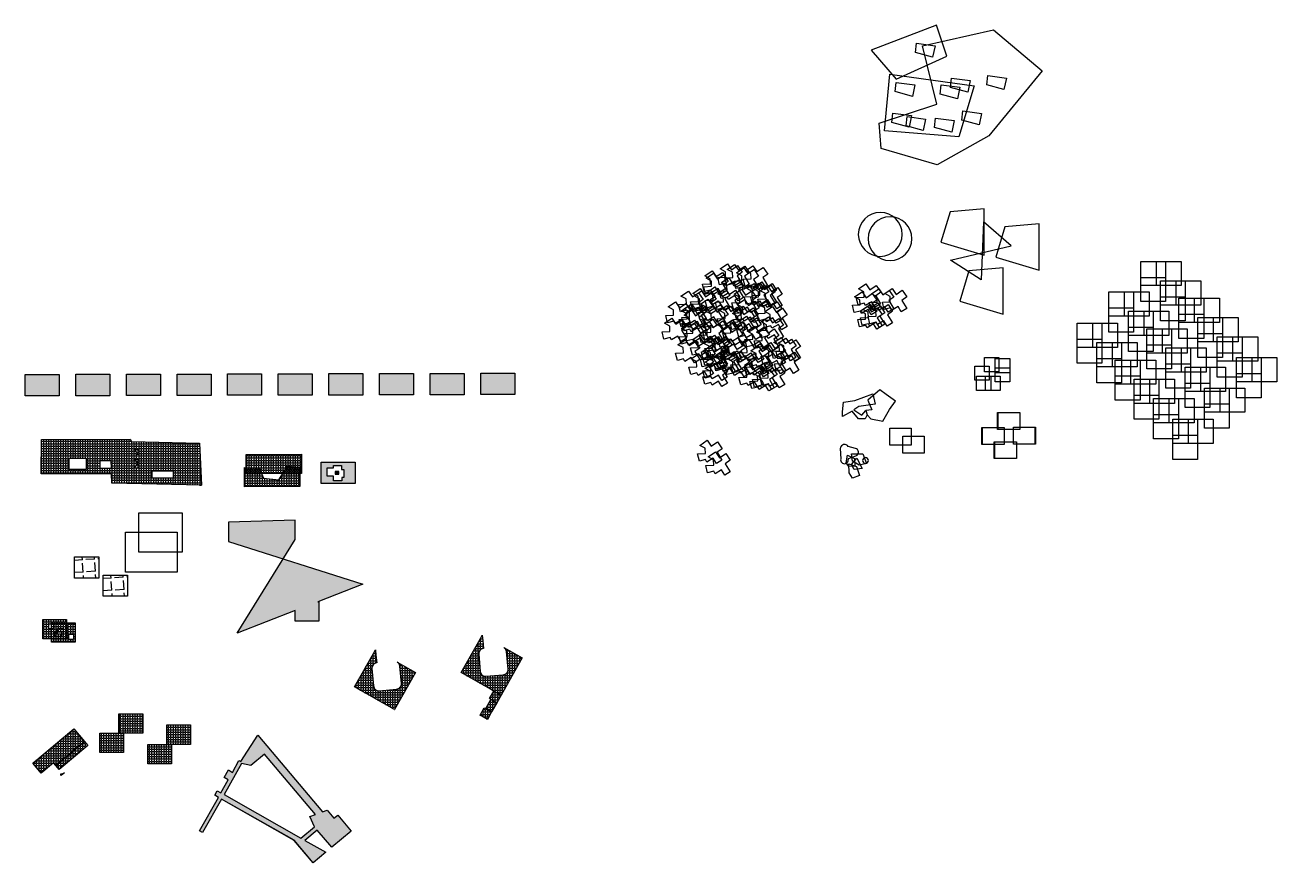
# Model space of a CAD drawing. Header units: millimetres. Extents: x -355 to 1127, y -279 to 387.
# Drawn here: x 410 to 1127, y -94 to 387 of the extents above; entities that cross this region are included whole.
import ezdxf

# ---------------------------------------------------------------- set-up
doc = ezdxf.new("R2010")
doc.units = ezdxf.units.MM
doc.layers.add('_APUd_BROUILLON', color=1, linetype='Continuous', plot=False)
doc.layers.add('_APUd_PRO_SOLS_Béton', color=7, linetype='Continuous', true_color=0xf7e9b0)
pattern_1 = [(0, (0, 0), (0, 1.397), [1.016, -0.381]), (90, (0, 0), (-1.397, 9e-17), [1.016, -0.381])]

msp = doc.modelspace()

# ---------------------------------------------------------------- hatches: boundary and pattern name
for points in [[(409.69, 186.4), (429.15, 186.4), (429.15, 174.15), (409.69, 174.15)], [(438.7, 186.48), (458.15, 186.48), (458.15, 174.22), (438.7, 174.22)], [(467.7, 186.55), (487.16, 186.55), (487.16, 174.29), (467.7, 174.29)], [(496.71, 186.62), (516.17, 186.62), (516.17, 174.37), (496.71, 174.37)], [(525.71, 186.7), (545.17, 186.7), (545.17, 174.44), (525.71, 174.44)], [(554.72, 186.77), (574.18, 186.77), (574.18, 174.52), (554.72, 174.52)], [(583.72, 186.84), (603.18, 186.84), (603.18, 174.59), (583.72, 174.59)], [(612.73, 186.92), (632.19, 186.92), (632.19, 174.66), (612.73, 174.66)], [(641.73, 186.99), (661.19, 186.99), (661.19, 174.74), (641.73, 174.74)], [(670.74, 187.06), (690.2, 187.06), (690.2, 174.81), (670.74, 174.81)], [(587.29, 130.73), (587.29, 129.26), (589.36, 129.26), (589.36, 130.73)]]:
    msp.add_hatch(color=215).paths.add_polyline_path(points)
at = {"true_color": 0x2776bb}
h = msp.add_hatch(dxfattribs=at)
h.set_pattern_fill('ANGLE', color=152, scale=0.2, style=0)
h.set_pattern_definition(pattern_1)
h.paths.add_polyline_path([(470.59, 147.92), (509.52, 147.06), (510.67, 122.91), (459.4, 124.04), (459.14, 129.46), (418.85, 129.36), (419.05, 149.15), (469.94, 149.28)])
h.paths.add_polyline_path([(494.56, 126.9), (482.57, 126.9), (482.57, 131.15), (494.56, 131.15)], flags=16)
h.paths.add_polyline_path([(434.9, 131.87), (434.9, 138.49), (444.66, 138.49), (444.66, 131.87)], flags=16)
h.paths.add_polyline_path([(474.21, 140.36), (472.8, 143.29), (474.21, 143.29)], flags=16)
h.paths.add_polyline_path([(474.21, 135.91), (472.23, 137.59), (474.21, 137.9)], flags=16)
h.paths.add_polyline_path([(472.19, 132.62), (474.21, 135.19), (474.21, 132.62)], flags=16)
h.paths.add_polyline_path([(458.78, 137.01), (458.99, 132.49), (452.76, 132.49), (452.76, 137.01)], flags=16)
h = msp.add_hatch()
h.set_pattern_fill('ANGLE', color=215, scale=0.2)
h.set_pattern_definition([(0, (328.4723, 127.3663), (0, 1.397), [1.016, -0.381]), (90, (328.4723, 127.3663), (-1.397, 9e-17), [1.016, -0.381])])
h.paths.add_polyline_path([(536.23, 140.5), (567.95, 140.7), (567.95, 129.59), (536.23, 129.39)])
h = msp.add_hatch()
h.set_pattern_fill('ANGLE', color=215, scale=0.2)
h.set_pattern_definition([(0, (327.6498, 119.8812), (0, 1.397), [1.016, -0.381]), (90, (327.6498, 119.8812), (-1.397, 9e-17), [1.016, -0.381])])
h.paths.add_polyline_path([(535.41, 133.02), (543.79, 132.82), (546.18, 126.9), (555.1, 126.06), (560.02, 133.9), (567.12, 133.21), (567.12, 122.1), (535.41, 121.91)])
h = msp.add_hatch(color=215)
h.paths.add_polyline_path([(579.3, 136.07), (598.76, 136.07), (598.76, 123.81), (579.3, 123.81)])
h.paths.add_polyline_path([(590.93, 131.97), (592.22, 131.97), (592.22, 127.37), (591.16, 127.37), (591.16, 125.49), (586.37, 125.49), (586.37, 128.15), (582.67, 128.15), (582.67, 132.92), (586.33, 132.92), (586.33, 134.23), (590.93, 134.23)], flags=16)
h = msp.add_hatch()
h.set_pattern_fill('ANGLE', color=215, scale=0.2, style=0)
h.set_pattern_definition(pattern_1)
h.paths.add_polyline_path([(564.44, 51.16), (531.15, 38.15), (564.33, 91.88), (564.33, 102.99), (526.12, 101.71), (526.12, 90.6), (603.14, 66.29), (577.3, 56.19), (577.98, 56.19), (577.98, 45.08), (564.44, 45.08)])
h = msp.add_hatch()
h.set_pattern_fill('ANGLE', color=215, angle=94)
h.set_pattern_definition([(94, (81.151, 40.872), (-6.96798, -0.48725), [5.08, -1.905]), (184, (81.151, 40.872), (0.48725, -6.96798), [5.08, -1.905])])
h.paths.add_polyline_path([(438, 81.87), (451.89, 81.87), (451.89, 69.75), (438, 69.75)])
h = msp.add_hatch()
h.set_pattern_fill('ANGLE', color=215, angle=94)
h.set_pattern_definition([(94, (97.5545, 30.425), (-6.96798, -0.48725), [5.08, -1.905]), (184, (97.5545, 30.425), (0.48725, -6.96798), [5.08, -1.905])])
h.paths.add_polyline_path([(454.41, 71.42), (468.29, 71.42), (468.29, 59.3), (454.41, 59.3)])
h = msp.add_hatch()
h.set_pattern_fill('ANGLE', color=215, scale=0.2, style=0)
h.set_pattern_definition(pattern_1)
h.paths.add_polyline_path([(433.5, 34.94), (419.96, 34.94), (419.96, 46.05), (433.5, 46.05)])
h.paths.add_polyline_path([(426.85, 38.86), (430.48, 38.86), (430.48, 36.23), (426.85, 36.23)], flags=16)
h.paths.add_polyline_path([(426.26, 43.57), (426.26, 40.72), (423.33, 40.72), (423.33, 43.57)], flags=16)
h = msp.add_hatch()
h.set_pattern_fill('ANGLE', color=215, scale=0.2, style=0)
h.set_pattern_definition(pattern_1)
h.paths.add_polyline_path([(438.35, 32.95), (424.81, 32.95), (424.81, 44.06), (438.35, 44.06)])
h.paths.add_polyline_path([(428.22, 40.84), (431.57, 40.84), (431.57, 37.67), (428.22, 37.67)], flags=16)
h.paths.add_polyline_path([(437.52, 37.62), (437.52, 34.52), (434.75, 34.52), (434.75, 37.62)], flags=16)
h = msp.add_hatch()
h.set_pattern_fill('ANGLE', color=215, scale=0.2, style=0)
h.set_pattern_definition(pattern_1)
edge = h.paths.add_edge_path()
edge.add_line((683.92, 29.87), (694.36, 23.95))
edge.add_line((694.36, 23.95), (682.28, 2.63))
edge.add_line((682.28, 2.63), (659.38, 15.61))
edge.add_line((659.38, 15.61), (670.23, 34.75))
edge.add_line((670.23, 34.75), (671.46, 36.93))
edge.add_line((671.46, 36.93), (671.74, 33.9))
edge.add_line((671.74, 33.9), (672.16, 29.39))
edge.add_line((672.16, 29.39), (672.05, 29.38))
edge.add_arc((672.42, 26.4), 3, 97.118, 185.09307)
edge.add_line((669.44, 26.14), (670.32, 16.18))
edge.add_arc((673.31, 16.44), 3, 185.09307, 275.09307)
edge.add_line((673.58, 13.45), (683.54, 14.34))
edge.add_arc((683.27, 17.33), 3, 275.09307, 365.09307)
edge.add_line((686.26, 17.6), (685.37, 27.56))
edge.add_arc((682.39, 27.29), 3, 5.09307, 59.32106)
h = msp.add_hatch()
h.set_pattern_fill('ANGLE', color=215, scale=0.2, style=0)
h.set_pattern_definition(pattern_1)
edge = h.paths.add_edge_path()
edge.add_line((622.82, 21.61), (633.26, 15.68))
edge.add_line((633.26, 15.68), (621.18, -5.63))
edge.add_line((621.18, -5.63), (598.28, 7.35))
edge.add_line((598.28, 7.35), (609.13, 26.49))
edge.add_line((609.13, 26.49), (610.36, 28.66))
edge.add_line((610.36, 28.66), (610.64, 25.63))
edge.add_line((610.64, 25.63), (611.06, 21.13))
edge.add_line((611.06, 21.13), (610.95, 21.11))
edge.add_arc((611.32, 18.14), 3, 97.118, 185.09307)
edge.add_line((608.34, 17.87), (609.22, 7.91))
edge.add_arc((612.21, 8.18), 3, 185.09307, 275.09307)
edge.add_line((612.48, 5.19), (622.44, 6.08))
edge.add_arc((622.17, 9.06), 3, 275.09307, 365.09307)
edge.add_line((625.16, 9.33), (624.27, 19.29))
edge.add_arc((621.28, 19.03), 3, 5.09307, 59.32106)
h = msp.add_hatch()
h.set_pattern_fill('ANGLE', color=215, scale=0.2, style=0)
h.set_pattern_definition(pattern_1)
h.paths.add_polyline_path([(676.49, 0.17), (679.82, -1.72), (676.86, -6.94), (673.53, -5.05)])
h = msp.add_hatch()
h.set_pattern_fill('ANGLE', color=215, scale=0.2, style=0)
h.set_pattern_definition(pattern_1)
h.paths.add_polyline_path([(678.09, 5.01), (682.28, 2.63), (679.82, -1.72), (675.62, 0.66)])
h = msp.add_hatch()
h.set_pattern_fill('ANGLE', color=215, scale=0.2, style=0)
h.set_pattern_definition(pattern_1)
h.paths.add_polyline_path([(672.66, -4.56), (676.86, -6.94), (674.4, -11.29), (670.2, -8.91)])
h = msp.add_hatch()
h.set_pattern_fill('ANGLE', color=215, scale=0.2)
h.set_pattern_definition([(0, (284.1701, -2.4525), (0, 1.397), [1.016, -0.381]), (90, (284.1701, -2.4525), (-1.397, 9e-17), [1.016, -0.381])])
h.paths.add_polyline_path([(463.5, -8.09), (477.04, -8.09), (477.04, -19.2), (463.5, -19.2)])
h = msp.add_hatch(dxfattribs=at)
h.set_pattern_fill('ANGLE', color=152, scale=0.2, style=0)
h.set_pattern_definition(pattern_1)
h.paths.add_polyline_path([(443.66, -23.88), (427.32, -37.63), (426.03, -36.09), (418.98, -42.03), (414.14, -36.28), (437.54, -16.59)])
h = msp.add_hatch()
h.set_pattern_fill('ANGLE', color=215, scale=0.2)
h.set_pattern_definition([(0, (273.2676, -13.5703), (0, 1.397), [1.016, -0.381]), (90, (273.2676, -13.5703), (-1.397, 9e-17), [1.016, -0.381])])
h.paths.add_polyline_path([(452.6, -19.2), (466.14, -19.2), (466.14, -30.31), (452.6, -30.31)])
h = msp.add_hatch()
h.set_pattern_fill('ANGLE', color=215, scale=0.2)
h.set_pattern_definition([(0, (311.6212, -8.8118), (0, 1.397), [1.016, -0.381]), (90, (311.6212, -8.8118), (-1.397, 9e-17), [1.016, -0.381])])
h.paths.add_polyline_path([(490.95, -14.45), (504.49, -14.45), (504.49, -25.55), (490.95, -25.55)])
h = msp.add_hatch()
h.set_pattern_fill('ANGLE', color=215, scale=0.2, style=0)
h.set_pattern_definition(pattern_1)
h.paths.add_polyline_path([(579.96, -64.26), (582.72, -63.27), (586.59, -67.87), (588.7, -66.1), (596.38, -75.24), (585.35, -84.53), (577.02, -74.62), (569.94, -80.57), (581.96, -87.38), (574.69, -93.5), (563.78, -80.53), (522.15, -56.94), (511.3, -76.08), (509.56, -75.1), (520.42, -55.93), (518.29, -54.73), (519.7, -52.12), (521.89, -53.34), (526.08, -45.94), (523.75, -44.62), (526.13, -40.22), (528.55, -41.59), (532.2, -34.85), (533.19, -35.41), (542.94, -20.25)])
h.paths.add_polyline_path([(533.56, -36.53), (523.63, -54.33), (542.76, -65.17), (567.62, -79.26), (575.41, -72.71), (572.67, -66.88), (575.95, -65.7), (546.83, -31.08), (538.94, -37.72)], flags=16)
h = msp.add_hatch(dxfattribs=at)
h.set_pattern_fill('ANGLE', color=152, scale=0.2, style=0)
h.set_pattern_definition(pattern_1)
h.paths.add_polyline_path([(443.66, -23.88), (445.59, -26.17), (429.25, -39.92), (427.32, -37.63)])
h = msp.add_hatch()
h.set_pattern_fill('ANGLE', color=215, scale=0.2)
h.set_pattern_definition([(0, (300.7187, -19.9296), (0, 1.397), [1.016, -0.381]), (90, (300.7187, -19.9296), (-1.397, 9e-17), [1.016, -0.381])])
h.paths.add_polyline_path([(480.05, -25.57), (493.59, -25.57), (493.59, -36.68), (480.05, -36.68)])
at = {"layer": '_APUd_PRO_SOLS_Béton'}
msp.add_hatch(color=256, dxfattribs=at).paths.add_polyline_path([(430.23, -43.44), (430.26, -42.49), (430.62, -43.11)])
h = msp.add_hatch(color=256, dxfattribs=at)
edge = h.paths.add_edge_path()
edge.add_line((430.62, -43.11), (430.26, -42.49))
edge.add_arc((430.28, -39.5), 2.99, 269.689, 309.79384)
edge.add_line((432.19, -41.79), (430.62, -43.11))

# ---------------------------------------------------------------- linework, layer by layer
at = {"color": 191}
for points in [[(908.4, 355.64), (937.56, 368.7), (931.66, 386.58), (894.21, 372.21)], [(919.5, 370.85), (920.08, 376.17), (930.73, 374.74), (929.37, 368.12)]]:
    msp.add_lwpolyline(points, close=True, dxfattribs=at)
at = {"color": 5}
for points in [[(931.81, 341.23), (923.48, 374.64), (964.19, 383.91), (992, 360.28), (961.49, 323.11), (931.92, 306.56), (899.83, 315.82), (898.79, 330.28)], [(939.6, 350.87), (940.18, 356.19), (950.82, 354.76), (949.46, 348.15)], [(960.34, 352.32), (960.92, 357.64), (971.57, 356.21), (970.21, 349.59)], [(946.16, 332.05), (946.74, 337.37), (957.39, 335.94), (956.02, 329.33)], [(914.13, 328.84), (914.72, 334.16), (925.36, 332.73), (924, 326.11)], [(939.32, 279.6), (934.05, 262.21), (958.87, 254.68), (958.87, 281.26)], [(939.52, 251.86), (974.31, 260.07), (958.48, 273.74), (957.21, 240.63)], [(970.79, 271), (965.51, 253.62), (990.34, 246.08), (990.34, 272.67)], [(802.14, 234.75), (798.62, 233.86), (797.55, 238.06), (802.08, 238.26), (801.94, 241.26), (798.88, 242.93), (803.1, 245.8), (805.41, 242.42), (808.97, 244.84), (811.58, 241.02), (808.71, 239.06), (811.54, 234.43), (808.42, 232.53), (806.54, 235.6), (802.87, 233.36)], [(802.87, 233.36), (799.36, 232.47), (798.29, 236.67), (802.81, 236.88), (802.67, 239.88), (799.61, 241.54), (803.83, 244.41), (806.14, 241.03), (809.7, 243.46), (812.31, 239.63), (809.44, 237.67), (812.27, 233.04), (809.15, 231.14), (807.27, 234.21), (803.6, 231.97)], [(810.88, 238.65), (807.36, 237.76), (806.29, 241.96), (810.81, 242.16), (810.68, 245.16), (807.62, 246.83), (811.84, 249.7), (814.14, 246.31), (817.71, 248.74), (820.32, 244.91), (817.45, 242.96), (820.27, 238.33), (817.15, 236.43), (815.28, 239.5), (811.61, 237.26)], [(814.99, 238.39), (811.48, 237.5), (810.41, 241.71), (814.93, 241.91), (814.79, 244.91), (811.73, 246.57), (815.95, 249.45), (818.26, 246.06), (821.82, 248.49), (824.43, 244.66), (821.56, 242.7), (824.39, 238.08), (821.27, 236.17), (819.39, 239.25), (815.72, 237.01)], [(820.27, 236.47), (816.75, 235.57), (815.68, 239.78), (820.2, 239.98), (820.07, 242.98), (817.01, 244.65), (821.23, 247.52), (823.53, 244.13), (827.1, 246.56), (829.71, 242.73), (826.84, 240.78), (829.66, 236.15), (826.55, 234.25), (824.67, 237.32), (821, 235.08)], [(825.5, 237.61), (821.99, 236.72), (820.92, 240.92), (825.44, 241.13), (825.31, 244.13), (822.24, 245.79), (826.46, 248.67), (828.77, 245.28), (832.34, 247.71), (834.94, 243.88), (832.08, 241.92), (834.9, 237.29), (831.78, 235.39), (829.91, 238.46), (826.24, 236.22)], [(950.17, 245.8), (944.89, 228.42), (969.72, 220.88), (969.72, 247.46)], [(811.72, 230.73), (808.21, 229.84), (807.14, 234.04), (811.66, 234.24), (811.53, 237.24), (808.46, 238.91), (812.68, 241.78), (814.99, 238.39), (818.56, 240.82), (821.16, 236.99), (818.3, 235.04), (821.12, 230.41), (818, 228.51), (816.13, 231.58), (812.46, 229.34)], [(826.17, 227.47), (822.66, 226.57), (821.59, 230.78), (826.11, 230.98), (825.98, 233.98), (822.91, 235.64), (827.13, 238.52), (829.44, 235.13), (833.01, 237.56), (835.61, 233.73), (832.75, 231.78), (835.57, 227.15), (832.45, 225.24), (830.58, 228.32), (826.91, 226.08)], [(829.8, 227.37), (826.28, 226.48), (825.21, 230.68), (829.74, 230.89), (829.6, 233.89), (826.54, 235.55), (830.76, 238.43), (833.07, 235.04), (836.63, 237.47), (839.24, 233.64), (836.37, 231.68), (839.2, 227.05), (836.08, 225.15), (834.2, 228.22), (830.53, 225.98)], [(830.58, 228.32), (827.06, 227.42), (825.99, 231.63), (830.51, 231.83), (830.38, 234.83), (827.32, 236.49), (831.54, 239.37), (833.84, 235.98), (837.41, 238.41), (840.02, 234.58), (837.15, 232.63), (839.97, 228), (836.85, 226.09), (834.98, 229.17), (831.31, 226.93)], [(833.85, 226.17), (830.33, 225.27), (829.26, 229.48), (833.79, 229.68), (833.65, 232.68), (830.59, 234.34), (834.81, 237.22), (837.12, 233.83), (840.68, 236.26), (843.29, 232.43), (840.42, 230.48), (843.25, 225.85), (840.13, 223.94), (838.25, 227.02), (834.58, 224.78)], [(890.18, 227.21), (886.66, 226.31), (885.59, 230.52), (890.12, 230.72), (889.98, 233.72), (886.92, 235.38), (891.14, 238.26), (893.45, 234.87), (897.01, 237.3), (899.62, 233.47), (896.75, 231.52), (899.58, 226.89), (896.46, 224.98), (894.58, 228.06), (890.91, 225.82)], [(788.53, 223.12), (785.01, 222.23), (783.94, 226.43), (788.47, 226.64), (788.33, 229.64), (785.27, 231.3), (789.49, 234.17), (791.8, 230.79), (795.36, 233.22), (797.97, 229.39), (795.1, 227.43), (797.93, 222.8), (794.81, 220.9), (792.93, 223.97), (789.26, 221.73)], [(795.31, 224.66), (791.79, 223.76), (790.72, 227.97), (795.24, 228.17), (795.11, 231.17), (792.05, 232.83), (796.27, 235.71), (798.57, 232.32), (802.14, 234.75), (804.75, 230.92), (801.88, 228.97), (804.7, 224.34), (801.59, 222.44), (799.71, 225.51), (796.04, 223.27)], [(796.04, 223.27), (792.52, 222.37), (791.45, 226.58), (795.98, 226.78), (795.84, 229.78), (792.78, 231.45), (797, 234.32), (799.31, 230.93), (802.87, 233.36), (805.48, 229.53), (802.61, 227.58), (805.44, 222.95), (802.32, 221.05), (800.44, 224.12), (796.77, 221.88)], [(799.76, 218.53), (796.25, 217.63), (795.18, 221.84), (799.7, 222.04), (799.57, 225.04), (796.5, 226.71), (800.72, 229.58), (803.03, 226.19), (806.59, 228.62), (809.2, 224.79), (806.34, 222.84), (809.16, 218.21), (806.04, 216.31), (804.17, 219.38), (800.5, 217.14)], [(803.72, 225.44), (800.2, 224.55), (799.13, 228.75), (803.65, 228.96), (803.52, 231.96), (800.46, 233.62), (804.68, 236.49), (806.98, 233.11), (810.55, 235.54), (813.16, 231.71), (810.29, 229.75), (813.11, 225.12), (810, 223.22), (808.12, 226.29), (804.45, 224.05)], [(809.59, 224.48), (806.07, 223.59), (805, 227.8), (809.53, 228), (809.39, 231), (806.33, 232.66), (810.55, 235.54), (812.86, 232.15), (816.42, 234.58), (819.03, 230.75), (816.16, 228.79), (818.99, 224.16), (815.87, 222.26), (813.99, 225.33), (810.32, 223.1)], [(818.99, 224.16), (815.47, 223.27), (814.4, 227.48), (818.92, 227.68), (818.79, 230.68), (815.73, 232.34), (819.95, 235.22), (822.25, 231.83), (825.82, 234.26), (828.43, 230.43), (825.56, 228.47), (828.38, 223.85), (825.26, 221.94), (823.39, 225.02), (819.72, 222.78)], [(887.97, 222.7), (884.46, 221.81), (883.39, 226.01), (887.91, 226.22), (887.77, 229.22), (884.71, 230.88), (888.93, 233.76), (891.24, 230.37), (894.8, 232.8), (897.41, 228.97), (894.54, 227.01), (897.37, 222.38), (894.25, 220.48), (892.37, 223.55), (888.7, 221.31)], [(897.67, 224.35), (894.15, 223.45), (893.08, 227.66), (897.6, 227.86), (897.47, 230.86), (894.41, 232.52), (898.63, 235.4), (900.93, 232.01), (904.5, 234.44), (907.11, 230.61), (904.24, 228.66), (907.06, 224.03), (903.94, 222.13), (902.07, 225.2), (898.4, 222.96)], [(905.16, 224.5), (901.64, 223.6), (900.57, 227.81), (905.09, 228.01), (904.96, 231.01), (901.9, 232.67), (906.11, 235.55), (908.42, 232.16), (911.99, 234.59), (914.6, 230.76), (911.73, 228.81), (914.55, 224.18), (911.43, 222.28), (909.56, 225.35), (905.89, 223.11)], [(781.14, 216.88), (777.63, 215.99), (776.56, 220.19), (781.08, 220.39), (780.95, 223.39), (777.88, 225.06), (782.1, 227.93), (784.41, 224.54), (787.98, 226.97), (790.59, 223.14), (787.72, 221.19), (790.54, 216.56), (787.42, 214.66), (785.55, 217.73), (781.88, 215.49)], [(788.85, 214.65), (785.34, 213.75), (784.27, 217.96), (788.79, 218.16), (788.65, 221.16), (785.59, 222.83), (789.81, 225.7), (792.12, 222.31), (795.68, 224.74), (798.29, 220.91), (795.42, 218.96), (798.25, 214.33), (795.13, 212.43), (793.26, 215.5), (789.58, 213.26)], [(790.26, 215.78), (786.74, 214.88), (785.67, 219.09), (790.2, 219.29), (790.06, 222.29), (787, 223.96), (791.22, 226.83), (793.53, 223.44), (797.09, 225.87), (799.7, 222.04), (796.83, 220.09), (799.66, 215.46), (796.54, 213.56), (794.66, 216.63), (790.99, 214.39)], [(790.32, 212.26), (786.81, 211.37), (785.74, 215.58), (790.26, 215.78), (790.12, 218.78), (787.06, 220.44), (791.28, 223.32), (793.59, 219.93), (797.15, 222.36), (799.76, 218.53), (796.89, 216.57), (799.72, 211.94), (796.6, 210.04), (794.73, 213.12), (791.05, 210.88)], [(802.76, 214.39), (799.24, 213.5), (798.17, 217.7), (802.7, 217.9), (802.56, 220.9), (799.5, 222.57), (803.72, 225.44), (806.03, 222.06), (809.59, 224.48), (812.2, 220.65), (809.33, 218.7), (812.16, 214.07), (809.04, 212.17), (807.16, 215.24), (803.49, 213)], [(810.59, 214.85), (807.07, 213.96), (806, 218.16), (810.52, 218.36), (810.39, 221.36), (807.33, 223.03), (811.54, 225.9), (813.85, 222.51), (817.42, 224.94), (820.03, 221.11), (817.16, 219.16), (819.98, 214.53), (816.86, 212.63), (814.99, 215.7), (811.32, 213.46)], [(817.99, 213.06), (814.47, 212.16), (813.4, 216.37), (817.93, 216.57), (817.79, 219.57), (814.73, 221.24), (818.95, 224.11), (821.26, 220.72), (824.82, 223.15), (827.43, 219.32), (824.56, 217.37), (827.39, 212.74), (824.27, 210.84), (822.39, 213.91), (818.72, 211.67)], [(819.98, 214.53), (816.47, 213.64), (815.4, 217.84), (819.92, 218.04), (819.78, 221.04), (816.72, 222.71), (820.94, 225.58), (823.25, 222.2), (826.81, 224.62), (829.42, 220.79), (826.55, 218.84), (829.38, 214.21), (826.26, 212.31), (824.38, 215.38), (820.71, 213.14)], [(820.68, 218.28), (817.16, 217.39), (816.09, 221.59), (820.62, 221.8), (820.48, 224.8), (817.42, 226.46), (821.64, 229.33), (823.95, 225.95), (827.51, 228.38), (830.12, 224.55), (827.25, 222.59), (830.08, 217.96), (826.96, 216.06), (825.08, 219.13), (821.41, 216.89)], [(833.52, 217.99), (830.01, 217.09), (828.94, 221.3), (833.46, 221.5), (833.32, 224.5), (830.26, 226.17), (834.48, 229.04), (836.79, 225.65), (840.35, 228.08), (842.96, 224.25), (840.09, 222.3), (842.92, 217.67), (839.8, 215.77), (837.93, 218.84), (834.25, 216.6)], [(836.63, 214.23), (833.12, 213.33), (832.05, 217.54), (836.57, 217.74), (836.43, 220.74), (833.37, 222.4), (837.59, 225.28), (839.9, 221.89), (843.46, 224.32), (846.07, 220.49), (843.2, 218.54), (846.03, 213.91), (842.91, 212), (841.03, 215.08), (837.36, 212.84)], [(891.06, 214.52), (887.54, 213.62), (886.47, 217.83), (890.99, 218.03), (890.86, 221.03), (887.8, 222.69), (892.02, 225.57), (894.32, 222.18), (897.89, 224.61), (900.5, 220.78), (897.63, 218.83), (900.45, 214.2), (897.34, 212.29), (895.46, 215.37), (891.79, 213.13)], [(892.62, 215.47), (889.1, 214.57), (888.03, 218.78), (892.55, 218.98), (892.42, 221.98), (889.36, 223.65), (893.58, 226.52), (895.88, 223.13), (899.45, 225.56), (902.06, 221.73), (899.19, 219.78), (902.01, 215.15), (898.9, 213.25), (897.02, 216.32), (893.35, 214.08)], [(897.02, 216.32), (893.5, 215.42), (892.43, 219.63), (896.96, 219.83), (896.82, 222.83), (893.76, 224.5), (897.98, 227.37), (900.29, 223.98), (903.85, 226.41), (906.46, 222.58), (903.59, 220.63), (906.42, 216), (903.3, 214.1), (901.42, 217.17), (897.75, 214.93)], [(779.03, 207.52), (775.52, 206.63), (774.45, 210.83), (778.97, 211.04), (778.83, 214.03), (775.77, 215.7), (779.99, 218.57), (782.3, 215.19), (785.86, 217.62), (788.47, 213.79), (785.6, 211.83), (788.43, 207.2), (785.31, 205.3), (783.43, 208.37), (779.76, 206.13)], [(788.84, 204.61), (785.32, 203.72), (784.25, 207.93), (788.77, 208.13), (788.64, 211.13), (785.58, 212.79), (789.79, 215.67), (792.1, 212.28), (795.67, 214.71), (798.28, 210.88), (795.41, 208.92), (798.23, 204.29), (795.11, 202.39), (793.24, 205.46), (789.57, 203.23)], [(792.11, 206.47), (788.6, 205.58), (787.53, 209.78), (792.05, 209.98), (791.91, 212.98), (788.85, 214.65), (793.07, 217.52), (795.38, 214.14), (798.94, 216.57), (801.55, 212.74), (798.68, 210.78), (801.51, 206.15), (798.39, 204.25), (796.52, 207.32), (792.84, 205.08)], [(792.11, 206.47), (788.6, 205.58), (787.53, 209.78), (792.05, 209.98), (791.91, 212.98), (788.85, 214.65), (793.07, 217.52), (795.38, 214.14), (798.94, 216.57), (801.55, 212.74), (798.68, 210.78), (801.51, 206.15), (798.39, 204.25), (796.52, 207.32), (792.84, 205.08)], [(800.38, 205.61), (796.87, 204.72), (795.8, 208.92), (800.32, 209.13), (800.19, 212.12), (797.12, 213.79), (801.34, 216.66), (803.65, 213.28), (807.21, 215.71), (809.82, 211.88), (806.96, 209.92), (809.78, 205.29), (806.66, 203.39), (804.79, 206.46), (801.12, 204.22)], [(802.49, 207.05), (798.98, 206.15), (797.91, 210.36), (802.43, 210.56), (802.29, 213.56), (799.23, 215.23), (803.45, 218.1), (805.76, 214.71), (809.32, 217.14), (811.93, 213.31), (809.07, 211.36), (811.89, 206.73), (808.77, 204.83), (806.9, 207.9), (803.23, 205.66)], [(813.85, 206.67), (810.33, 205.78), (809.26, 209.98), (813.78, 210.19), (813.65, 213.19), (810.59, 214.85), (814.8, 217.72), (817.11, 214.34), (820.68, 216.77), (823.29, 212.94), (820.42, 210.98), (823.24, 206.35), (820.12, 204.45), (818.25, 207.52), (814.58, 205.28)], [(821.83, 208.67), (818.31, 207.77), (817.24, 211.98), (821.77, 212.18), (821.63, 215.18), (818.57, 216.84), (822.79, 219.72), (825.1, 216.33), (828.66, 218.76), (831.27, 214.93), (828.4, 212.98), (831.23, 208.35), (828.11, 206.45), (826.23, 209.52), (822.56, 207.28)], [(834.5, 208.32), (830.98, 207.43), (829.91, 211.63), (834.43, 211.84), (834.3, 214.84), (831.24, 216.5), (835.45, 219.37), (837.76, 215.99), (841.33, 218.42), (843.94, 214.59), (841.07, 212.63), (843.89, 208), (840.77, 206.1), (838.9, 209.17), (835.23, 206.93)], [(795.37, 198.29), (791.86, 197.4), (790.79, 201.61), (795.31, 201.81), (795.17, 204.81), (792.11, 206.47), (796.33, 209.35), (798.64, 205.96), (802.2, 208.39), (804.81, 204.56), (801.94, 202.6), (804.77, 197.97), (801.65, 196.07), (799.78, 199.14), (796.1, 196.91)], [(803.58, 197.87), (800.06, 196.98), (798.99, 201.18), (803.51, 201.39), (803.38, 204.39), (800.32, 206.05), (804.54, 208.92), (806.84, 205.54), (810.41, 207.97), (813.02, 204.14), (810.15, 202.18), (812.97, 197.55), (809.85, 195.65), (807.98, 198.72), (804.31, 196.48)], [(805.05, 196.89), (801.53, 196), (800.46, 200.2), (804.99, 200.4), (804.85, 203.4), (801.79, 205.07), (806.01, 207.94), (808.32, 204.56), (811.88, 206.99), (814.49, 203.16), (811.62, 201.2), (814.45, 196.57), (811.33, 194.67), (809.45, 197.74), (805.78, 195.5)], [(811.16, 202.97), (807.64, 202.07), (806.57, 206.28), (811.09, 206.48), (810.96, 209.48), (807.9, 211.14), (812.12, 214.02), (814.42, 210.63), (817.99, 213.06), (820.6, 209.23), (817.73, 207.28), (820.55, 202.65), (817.44, 200.74), (815.56, 203.82), (811.89, 201.58)], [(826.49, 203.04), (822.97, 202.14), (821.9, 206.35), (826.43, 206.55), (826.29, 209.55), (823.23, 211.21), (827.45, 214.09), (829.76, 210.7), (833.32, 213.13), (835.93, 209.3), (833.06, 207.35), (835.89, 202.72), (832.77, 200.81), (830.89, 203.89), (827.22, 201.65)], [(831.83, 202.35), (828.31, 201.46), (827.24, 205.66), (831.77, 205.86), (831.63, 208.86), (828.57, 210.53), (832.79, 213.4), (835.1, 210.01), (838.66, 212.44), (841.27, 208.61), (838.4, 206.66), (841.23, 202.03), (838.11, 200.13), (836.23, 203.2), (832.56, 200.96)], [(786.72, 195.26), (783.21, 194.36), (782.14, 198.57), (786.66, 198.77), (786.52, 201.77), (783.46, 203.43), (787.68, 206.31), (789.99, 202.92), (793.55, 205.35), (796.16, 201.52), (793.29, 199.57), (796.12, 194.94), (793, 193.03), (791.13, 196.11), (787.45, 193.87)], [(800.99, 191.55), (797.47, 190.66), (796.4, 194.86), (800.92, 195.07), (800.79, 198.07), (797.73, 199.73), (801.94, 202.6), (804.25, 199.22), (807.82, 201.65), (810.43, 197.82), (807.56, 195.86), (810.38, 191.23), (807.26, 189.33), (805.39, 192.4), (801.72, 190.16)], [(801.53, 196), (798.02, 195.1), (796.95, 199.31), (801.47, 199.51), (801.34, 202.51), (798.27, 204.17), (802.49, 207.05), (804.8, 203.66), (808.37, 206.09), (810.97, 202.26), (808.11, 200.31), (810.93, 195.68), (807.81, 193.77), (805.94, 196.85), (802.27, 194.61)], [(802.42, 192.53), (798.9, 191.64), (797.83, 195.84), (802.36, 196.04), (802.22, 199.04), (799.16, 200.71), (803.38, 203.58), (805.69, 200.19), (809.25, 202.62), (811.86, 198.79), (808.99, 196.84), (811.82, 192.21), (808.7, 190.31), (806.82, 193.38), (803.15, 191.14)], [(810.57, 189.86), (807.05, 188.97), (805.98, 193.17), (810.5, 193.37), (810.37, 196.37), (807.31, 198.04), (811.53, 200.91), (813.83, 197.53), (817.4, 199.95), (820.01, 196.13), (817.14, 194.17), (819.96, 189.54), (816.85, 187.64), (814.97, 190.71), (811.3, 188.47)], [(812.89, 195.62), (809.37, 194.73), (808.3, 198.93), (812.82, 199.13), (812.69, 202.13), (809.63, 203.8), (813.85, 206.67), (816.15, 203.29), (819.72, 205.71), (822.33, 201.89), (819.46, 199.93), (822.28, 195.3), (819.16, 193.4), (817.29, 196.47), (813.62, 194.23)], [(823.22, 195.37), (819.71, 194.48), (818.64, 198.68), (823.16, 198.88), (823.02, 201.88), (819.96, 203.55), (824.18, 206.42), (826.49, 203.04), (830.05, 205.46), (832.66, 201.64), (829.79, 199.68), (832.62, 195.05), (829.5, 193.15), (827.63, 196.22), (823.96, 193.98)], [(828.45, 191.82), (824.93, 190.93), (823.86, 195.13), (828.39, 195.34), (828.25, 198.33), (825.19, 200), (829.41, 202.87), (831.72, 199.49), (835.28, 201.92), (837.89, 198.09), (835.02, 196.13), (837.85, 191.5), (834.73, 189.6), (832.85, 192.67), (829.18, 190.43)], [(835.68, 193.58), (832.17, 192.69), (831.1, 196.9), (835.62, 197.1), (835.48, 200.1), (832.42, 201.76), (836.64, 204.64), (838.95, 201.25), (842.51, 203.68), (845.12, 199.85), (842.25, 197.89), (845.08, 193.26), (841.96, 191.36), (840.08, 194.43), (836.41, 192.2)], [(841.7, 196.46), (838.18, 195.56), (837.11, 199.77), (841.63, 199.97), (841.5, 202.97), (838.44, 204.64), (842.66, 207.51), (844.96, 204.12), (848.53, 206.55), (851.14, 202.72), (848.27, 200.77), (851.09, 196.14), (847.97, 194.24), (846.1, 197.31), (842.43, 195.07)], [(844.26, 196.19), (840.75, 195.3), (839.68, 199.5), (844.2, 199.7), (844.07, 202.7), (841, 204.37), (845.22, 207.24), (847.53, 203.85), (851.09, 206.28), (853.7, 202.45), (850.84, 200.5), (853.66, 195.87), (850.54, 193.97), (848.67, 197.04), (845, 194.8)], [(794.41, 187.24), (790.9, 186.35), (789.83, 190.55), (794.35, 190.76), (794.22, 193.76), (791.15, 195.42), (795.37, 198.29), (797.68, 194.91), (801.24, 197.34), (803.85, 193.51), (800.99, 191.55), (803.81, 186.92), (800.69, 185.02), (798.82, 188.09), (795.15, 185.85)], [(802.37, 185.2), (798.85, 184.3), (797.78, 188.51), (802.3, 188.71), (802.17, 191.71), (799.11, 193.37), (803.33, 196.25), (805.63, 192.86), (809.2, 195.29), (811.81, 191.46), (808.94, 189.51), (811.76, 184.88), (808.65, 182.97), (806.77, 186.05), (803.1, 183.81)], [(808.81, 189.41), (805.29, 188.52), (804.22, 192.72), (808.75, 192.93), (808.61, 195.93), (805.55, 197.59), (809.77, 200.47), (812.08, 197.08), (815.64, 199.51), (818.25, 195.68), (815.38, 193.72), (818.21, 189.09), (815.09, 187.19), (813.21, 190.26), (809.54, 188.02)], [(815.09, 187.19), (811.57, 186.3), (810.5, 190.5), (815.02, 190.71), (814.89, 193.7), (811.83, 195.37), (816.05, 198.24), (818.35, 194.86), (821.92, 197.29), (824.53, 193.46), (821.66, 191.5), (824.48, 186.87), (821.36, 184.97), (819.49, 188.04), (815.82, 185.8)], [(818.4, 188.59), (814.89, 187.7), (813.82, 191.9), (818.34, 192.1), (818.21, 195.1), (815.14, 196.77), (819.36, 199.64), (821.67, 196.26), (825.24, 198.68), (827.84, 194.85), (824.98, 192.9), (827.8, 188.27), (824.68, 186.37), (822.81, 189.44), (819.14, 187.2)], [(826.24, 187.32), (822.73, 186.43), (821.66, 190.63), (826.18, 190.83), (826.04, 193.83), (822.98, 195.5), (827.2, 198.37), (829.51, 194.98), (833.07, 197.41), (835.68, 193.58), (832.81, 191.63), (835.64, 187), (832.52, 185.1), (830.64, 188.17), (826.97, 185.93)], [(835.94, 188.96), (832.42, 188.07), (831.35, 192.27), (835.87, 192.48), (835.74, 195.48), (832.68, 197.14), (836.89, 200.02), (839.2, 196.63), (842.77, 199.06), (845.38, 195.23), (842.51, 193.27), (845.33, 188.64), (842.21, 186.74), (840.34, 189.81), (836.67, 187.57)], [(843.43, 189.11), (839.91, 188.22), (838.84, 192.42), (843.36, 192.63), (843.23, 195.63), (840.17, 197.29), (844.38, 200.17), (846.69, 196.78), (850.26, 199.21), (852.87, 195.38), (850, 193.42), (852.82, 188.79), (849.7, 186.89), (847.83, 189.96), (844.16, 187.72)], [(802.43, 181.68), (798.92, 180.79), (797.85, 184.99), (802.37, 185.2), (802.23, 188.19), (799.17, 189.86), (803.39, 192.73), (805.7, 189.35), (809.26, 191.78), (811.87, 187.95), (809, 185.99), (811.83, 181.36), (808.71, 179.46), (806.83, 182.53), (803.16, 180.29)], [(823.05, 181.35), (819.53, 180.46), (818.46, 184.67), (822.99, 184.87), (822.85, 187.87), (819.79, 189.53), (824.01, 192.41), (826.32, 189.02), (829.88, 191.45), (832.49, 187.62), (829.62, 185.66), (832.45, 181.04), (829.33, 179.13), (827.45, 182.21), (823.78, 179.97)], [(829.33, 179.13), (825.81, 178.24), (824.74, 182.44), (829.26, 182.65), (829.13, 185.65), (826.07, 187.31), (830.29, 190.18), (832.59, 186.8), (836.16, 189.23), (838.77, 185.4), (835.9, 183.44), (838.72, 178.81), (835.61, 176.91), (833.73, 179.98), (830.06, 177.74)], [(830.89, 180.08), (827.37, 179.19), (826.3, 183.4), (830.82, 183.6), (830.69, 186.6), (827.63, 188.26), (831.85, 191.14), (834.15, 187.75), (837.72, 190.18), (840.33, 186.35), (837.46, 184.39), (840.28, 179.76), (837.16, 177.86), (835.29, 180.93), (831.62, 178.7)], [(835.29, 180.93), (831.77, 180.04), (830.7, 184.25), (835.23, 184.45), (835.09, 187.45), (832.03, 189.11), (836.25, 191.99), (838.56, 188.6), (842.12, 191.03), (844.73, 187.2), (841.86, 185.24), (844.69, 180.62), (841.57, 178.71), (839.69, 181.79), (836.02, 179.55)], [(877.67, 164.96), (878.27, 170.57), (884.82, 171.5), (895.09, 175.19), (896.47, 169.42), (887.09, 167.93), (884.26, 166.04), (888.84, 163.13), (891.11, 165.74), (891.93, 163.17), (890.81, 161.05), (886.91, 160.94), (883.22, 165.29), (877.71, 162.32)], [(891.11, 165.74), (891.93, 163.17), (894.06, 160.94), (900.94, 159.71), (904.59, 166.29), (908.05, 171.05), (902.75, 174.91), (899.18, 177.5), (892.31, 171.69), (894.62, 166.18)], [(966.51, 164.57), (979.28, 164.57), (979.28, 154.92), (966.51, 154.92)], [(966.96, 164.57), (979.28, 164.57), (979.28, 154.92), (966.96, 154.92)], [(904.81, 155.69), (917.13, 155.69), (917.13, 145.91), (904.81, 145.91)], [(912.26, 151.1), (924.59, 151.1), (924.59, 141.32), (912.26, 141.32)], [(957.55, 155.94), (970.32, 155.94), (970.32, 146.29), (957.55, 146.29)], [(958, 155.94), (970.32, 155.94), (970.32, 146.29), (958, 146.29)], [(975.58, 156.17), (988.35, 156.17), (988.35, 146.52), (975.58, 146.52)], [(975.58, 156.17), (987.91, 156.17), (987.91, 146.52), (975.58, 146.52)], [(799.35, 137.59), (795.83, 136.7), (794.76, 140.91), (799.28, 141.11), (799.15, 144.11), (796.09, 145.77), (800.3, 148.65), (802.61, 145.26), (806.18, 147.69), (808.79, 143.86), (805.92, 141.9), (808.74, 137.28), (805.62, 135.37), (803.75, 138.45), (800.08, 136.21)], [(964.58, 147.8), (977.35, 147.8), (977.35, 138.15), (964.58, 138.15)], [(965.03, 147.8), (977.35, 147.8), (977.35, 138.15), (965.03, 138.15)], [(804.07, 130.91), (800.55, 130.02), (799.48, 134.22), (804, 134.43), (803.87, 137.43), (800.81, 139.09), (805.02, 141.97), (807.33, 138.58), (810.9, 141.01), (813.51, 137.18), (810.64, 135.22), (813.46, 130.59), (810.34, 128.69), (808.47, 131.76), (804.8, 129.52)], [(879.94, 135.71), (880.71, 140.06), (884.72, 138.18), (884.81, 133.92), (881.36, 133.7)], [(883.49, 136.65), (882.97, 140.83), (889.4, 140.92), (891.57, 135.27), (887.26, 134.48)], [(883, 134.87), (885.95, 138.51), (889.05, 132.43), (884.4, 131.92)], [(881.54, 130.1), (881.44, 135.14), (885.84, 133.65), (887.49, 128.45), (883.56, 127.02)], [(676.49, 0.17), (679.82, -1.72), (676.86, -6.94), (673.53, -5.05)], [(678.09, 5.01), (682.28, 2.63), (679.82, -1.72), (675.62, 0.66)], [(672.66, -4.56), (676.86, -6.94), (674.4, -11.29), (670.2, -8.91)]]:
    msp.add_lwpolyline(points, close=True, dxfattribs=at)
at = {"color": 6}
for points in [[(901.89, 325.89), (904.87, 358.44), (953.14, 351.83), (944.37, 322.59)], [(907.97, 348.41), (908.55, 353.73), (919.19, 352.3), (917.83, 345.68)], [(933.75, 347.04), (934.34, 352.36), (944.98, 350.94), (943.62, 344.32)], [(906.02, 330.83), (906.6, 336.15), (917.25, 334.72), (915.88, 328.1)], [(930.51, 327.91), (931.09, 333.23), (941.74, 331.8), (940.37, 325.18)], [(470.6, 147.93), (509.53, 147.07), (510.69, 122.89), (459.39, 124.03), (459.13, 129.45), (418.84, 129.35), (419.04, 149.16), (469.95, 149.29)], [(579.96, -64.25), (582.72, -63.26), (586.59, -67.86), (588.7, -66.09), (596.4, -75.24), (585.35, -84.54), (577.02, -74.63), (569.96, -80.57), (581.97, -87.38), (574.68, -93.51), (563.77, -80.54), (522.15, -56.95), (511.31, -76.09), (509.55, -75.1), (520.41, -55.94), (518.27, -54.73), (519.69, -52.1), (521.88, -53.33), (526.07, -45.94), (523.74, -44.62), (526.13, -40.21), (528.54, -41.58), (532.2, -34.84), (533.19, -35.39), (542.94, -20.23)]]:
    msp.add_lwpolyline(points, close=True, dxfattribs=at)
for points in [[(886.79, 266.63, 1), (911.95, 266.63, 1)], [(892.38, 264.16, 1), (917.54, 264.16, 1)]]:
    msp.add_lwpolyline(points, format="xyb", close=True)
for points in [[(409.69, 186.4), (429.15, 186.4), (429.15, 174.15), (409.69, 174.15)], [(438.7, 186.48), (458.15, 186.48), (458.15, 174.22), (438.7, 174.22)], [(467.7, 186.55), (487.16, 186.55), (487.16, 174.29), (467.7, 174.29)], [(496.71, 186.62), (516.17, 186.62), (516.17, 174.37), (496.71, 174.37)], [(525.71, 186.7), (545.17, 186.7), (545.17, 174.44), (525.71, 174.44)], [(554.72, 186.77), (574.18, 186.77), (574.18, 174.52), (554.72, 174.52)], [(583.72, 186.84), (603.18, 186.84), (603.18, 174.59), (583.72, 174.59)], [(612.73, 186.92), (632.19, 186.92), (632.19, 174.66), (612.73, 174.66)], [(641.73, 186.99), (661.19, 186.99), (661.19, 174.74), (641.73, 174.74)], [(670.74, 187.06), (690.2, 187.06), (690.2, 174.81), (670.74, 174.81)], [(470.59, 147.92), (509.52, 147.06), (510.67, 122.91), (459.4, 124.04), (459.14, 129.46), (418.85, 129.36), (419.05, 149.15), (469.94, 149.28)], [(434.9, 131.87), (434.9, 138.49), (444.66, 138.49), (444.66, 131.87)], [(458.78, 137.01), (458.99, 132.49), (452.76, 132.49), (452.76, 137.01)], [(474.21, 135.91), (472.23, 137.59), (474.21, 137.9)], [(474.21, 140.36), (472.8, 143.29), (474.21, 143.29)], [(536.23, 140.5), (567.95, 140.7), (567.95, 129.59), (536.23, 129.39)], [(472.19, 132.62), (474.21, 135.19), (474.21, 132.62)], [(494.56, 126.9), (482.57, 126.9), (482.57, 131.15), (494.56, 131.15)], [(535.41, 133.02), (543.79, 132.82), (546.18, 126.9), (555.1, 126.06), (560.02, 133.9), (567.12, 133.21), (567.12, 122.1), (535.41, 121.91)], [(579.3, 136.07), (598.76, 136.07), (598.76, 123.81), (579.3, 123.81)], [(590.93, 131.97), (592.22, 131.97), (592.22, 127.37), (591.16, 127.37), (591.16, 125.49), (586.37, 125.49), (586.37, 128.15), (582.67, 128.15), (582.67, 132.92), (586.33, 132.92), (586.33, 134.23), (590.93, 134.23)], [(587.29, 130.73), (587.29, 129.26), (589.36, 129.26), (589.36, 130.73)], [(474.78, 107.01), (499.67, 107.01), (499.67, 84.65), (474.78, 84.65)], [(564.44, 51.16), (531.15, 38.15), (564.33, 91.88), (564.33, 102.99), (526.12, 101.71), (526.12, 90.6), (603.14, 66.29), (577.3, 56.19), (577.98, 56.19), (577.98, 45.08), (564.44, 45.08)], [(467.12, 95.93), (496.75, 95.93), (496.75, 73.16), (467.12, 73.16)], [(438, 81.87), (451.89, 81.87), (451.89, 69.75), (438, 69.75)], [(454.41, 71.42), (468.29, 71.42), (468.29, 59.3), (454.41, 59.3)], [(433.5, 34.94), (419.96, 34.94), (419.96, 46.05), (433.5, 46.05)], [(423.33, 43.57), (426.26, 43.57), (426.26, 40.72), (423.33, 40.72)], [(426.26, 43.57), (426.26, 40.72), (423.33, 40.72), (423.33, 43.57)], [(438.35, 32.95), (424.81, 32.95), (424.81, 44.06), (438.35, 44.06)], [(426.85, 38.86), (430.48, 38.86), (430.48, 36.23), (426.85, 36.23)], [(426.85, 38.86), (430.48, 38.86), (430.48, 36.23), (426.85, 36.23)], [(428.22, 40.84), (431.57, 40.84), (431.57, 37.67), (428.22, 37.67)], [(428.22, 40.84), (431.57, 40.84), (431.57, 37.67), (428.22, 37.67)], [(434.75, 37.62), (437.52, 37.62), (437.52, 34.52), (434.75, 34.52)], [(437.52, 37.62), (437.52, 34.52), (434.75, 34.52), (434.75, 37.62)], [(463.49, -8.08), (477.05, -8.08), (477.05, -19.21), (463.49, -19.21)], [(452.6, -19.2), (466.14, -19.2), (466.14, -30.31), (452.6, -30.31)], [(490.95, -14.45), (504.49, -14.45), (504.49, -25.55), (490.95, -25.55)], [(480.05, -25.57), (493.59, -25.57), (493.59, -36.68), (480.05, -36.68)]]:
    msp.add_lwpolyline(points, close=True)
at = {"color": 5}
for points in [[(881.22, 138.22), (885.48, 139.82, 0.791461), (885.15, 143.95), (881.09, 145.04, 0.700382), (876.43, 144.05), (876.76, 137.99, 1.028174), (880.92, 136.89)], [(889.21, 137.1, 1), (892.55, 137.1, 1)], [(683.92, 29.87), (694.36, 23.95), (682.28, 2.63), (659.38, 15.61), (670.23, 34.75), (671.46, 36.93), (671.74, 33.9), (672.16, 29.39), (672.05, 29.38, 0.4039), (669.44, 26.14), (670.32, 16.18, 0.414214), (673.58, 13.45), (683.54, 14.34, 0.414214), (686.26, 17.6), (685.37, 27.56, 0.241131)]]:
    msp.add_lwpolyline(points, format="xyb", close=True, dxfattribs=at)
at = {"color": 2}
for points in [[(536.23, 140.5), (567.95, 140.7), (567.95, 129.59), (536.23, 129.39)], [(535.41, 133.02), (543.79, 132.82), (546.18, 126.9), (555.1, 126.06), (560.02, 133.9), (567.12, 133.21), (567.12, 122.1), (535.41, 121.91)], [(463.5, -8.09), (477.04, -8.09), (477.04, -19.2), (463.5, -19.2)], [(490.94, -14.44), (504.5, -14.44), (504.5, -25.56), (490.94, -25.56)]]:
    msp.add_lwpolyline(points, close=True, dxfattribs=at)
at = {"color": 215}
for points in [[(683.92, 29.87), (694.36, 23.95), (682.28, 2.63), (659.38, 15.61), (670.23, 34.75), (671.46, 36.93), (671.74, 33.9), (672.16, 29.39), (672.05, 29.38, 0.4039), (669.44, 26.14), (670.32, 16.18, 0.414214), (673.58, 13.45), (683.54, 14.34, 0.414214), (686.26, 17.6), (685.37, 27.56, 0.241131)], [(622.82, 21.61), (633.26, 15.68), (621.18, -5.63), (598.28, 7.35), (609.13, 26.49), (610.36, 28.66), (610.64, 25.63), (611.06, 21.13), (610.95, 21.11, 0.4039), (608.34, 17.87), (609.22, 7.91, 0.414214), (612.48, 5.19), (622.44, 6.08, 0.414214), (625.16, 9.33), (624.27, 19.29, 0.241131)]]:
    msp.add_lwpolyline(points, format="xyb", close=True, dxfattribs=at)
for points in [[(676.49, 0.17), (679.82, -1.72), (676.86, -6.94), (673.53, -5.05)], [(678.09, 5.01), (682.28, 2.63), (679.82, -1.72), (675.62, 0.66)], [(672.66, -4.56), (676.86, -6.94), (674.4, -11.29), (670.2, -8.91)], [(579.96, -64.26), (582.72, -63.27), (586.59, -67.87), (588.7, -66.1), (596.38, -75.24), (585.35, -84.53), (577.02, -74.62), (569.94, -80.57), (581.96, -87.38), (574.69, -93.5), (563.78, -80.53), (522.15, -56.94), (511.3, -76.08), (509.56, -75.1), (520.42, -55.93), (518.29, -54.73), (519.7, -52.12), (521.89, -53.34), (526.08, -45.94), (523.75, -44.62), (526.13, -40.22), (528.55, -41.59), (532.2, -34.85), (533.19, -35.41), (542.94, -20.25)], [(533.56, -36.53), (523.63, -54.33), (542.76, -65.17), (567.62, -79.26), (575.41, -72.71), (572.67, -66.88), (575.95, -65.7), (546.83, -31.08), (538.94, -37.72)]]:
    msp.add_lwpolyline(points, close=True, dxfattribs=at)
at = {"color": 3}
for points in [[(463.49, -8.08), (477.05, -8.08), (477.05, -19.21), (463.49, -19.21)], [(452.6, -19.2), (466.14, -19.2), (466.14, -30.31), (452.6, -30.31)], [(490.95, -14.45), (504.49, -14.45), (504.49, -25.55), (490.95, -25.55)], [(480.05, -25.57), (493.59, -25.57), (493.59, -36.68), (480.05, -36.68)]]:
    msp.add_lwpolyline(points, close=True, dxfattribs=at)
at = {"color": 152, "true_color": 0x2776bb}
for points in [[(443.66, -23.88), (427.32, -37.63), (426.03, -36.09), (418.98, -42.03), (414.14, -36.28), (437.54, -16.59)], [(443.66, -23.88), (445.59, -26.17), (429.25, -39.92), (427.32, -37.63)]]:
    msp.add_lwpolyline(points, close=True, dxfattribs=at)
at = {"layer": '_APUd_BROUILLON', "color": 4}
for points in [[(1048.56, 251.16), (1062.73, 251.16), (1062.73, 237.26), (1048.56, 237.26)], [(1057.52, 251.16), (1071.69, 251.16), (1071.69, 237.26), (1057.52, 237.26)], [(1048.56, 242.02), (1062.73, 242.02), (1062.73, 228.12), (1048.56, 228.12)], [(1059.87, 240.05), (1074.04, 240.05), (1074.04, 226.15), (1059.87, 226.15)], [(1068.83, 240.05), (1083, 240.05), (1083, 226.15), (1068.83, 226.15)], [(1030.18, 233.72), (1044.35, 233.72), (1044.35, 219.82), (1030.18, 219.82)], [(1039.14, 233.72), (1053.3, 233.72), (1053.3, 219.82), (1039.14, 219.82)], [(1059.87, 230.91), (1074.04, 230.91), (1074.04, 217.01), (1059.87, 217.01)], [(1070.41, 230), (1084.58, 230), (1084.58, 216.1), (1070.41, 216.1)], [(1079.37, 230), (1093.54, 230), (1093.54, 216.1), (1079.37, 216.1)], [(1030.18, 224.58), (1044.35, 224.58), (1044.35, 210.69), (1030.18, 210.69)], [(1041.49, 222.61), (1055.66, 222.61), (1055.66, 208.71), (1041.49, 208.71)], [(1050.45, 222.61), (1064.62, 222.61), (1064.62, 208.71), (1050.45, 208.71)], [(1012.11, 215.82), (1026.28, 215.82), (1026.28, 201.92), (1012.11, 201.92)], [(1021.07, 215.82), (1035.23, 215.82), (1035.23, 201.92), (1021.07, 201.92)], [(1070.41, 220.86), (1084.58, 220.86), (1084.58, 206.96), (1070.41, 206.96)], [(1081.25, 219.06), (1095.42, 219.06), (1095.42, 205.16), (1081.25, 205.16)], [(1090.21, 219.06), (1104.37, 219.06), (1104.37, 205.16), (1090.21, 205.16)], [(1041.49, 213.47), (1055.66, 213.47), (1055.66, 199.57), (1041.49, 199.57)], [(1052.03, 212.56), (1066.2, 212.56), (1066.2, 198.66), (1052.03, 198.66)], [(1060.98, 212.56), (1075.15, 212.56), (1075.15, 198.66), (1060.98, 198.66)], [(1081.25, 209.92), (1095.42, 209.92), (1095.42, 196.02), (1081.25, 196.02)], [(1092.37, 207.95), (1106.54, 207.95), (1106.54, 194.05), (1092.37, 194.05)], [(1101.32, 207.95), (1115.49, 207.95), (1115.49, 194.05), (1101.32, 194.05)], [(1012.11, 206.68), (1026.28, 206.68), (1026.28, 192.78), (1012.11, 192.78)], [(1023.42, 204.71), (1037.59, 204.71), (1037.59, 190.81), (1023.42, 190.81)], [(1032.38, 204.71), (1046.55, 204.71), (1046.55, 190.81), (1032.38, 190.81)], [(1052.03, 203.42), (1066.2, 203.42), (1066.2, 189.52), (1052.03, 189.52)], [(1062.87, 201.62), (1077.04, 201.62), (1077.04, 187.72), (1062.87, 187.72)], [(1071.82, 201.62), (1085.99, 201.62), (1085.99, 187.72), (1071.82, 187.72)], [(959.06, 196.05), (967.33, 196.05), (967.33, 187.93), (959.06, 187.93)], [(965.21, 195.51), (973.48, 195.51), (973.48, 187.4), (965.21, 187.4)], [(1023.42, 195.57), (1037.59, 195.57), (1037.59, 181.67), (1023.42, 181.67)], [(1033.96, 194.66), (1048.13, 194.66), (1048.13, 180.76), (1033.96, 180.76)], [(1042.91, 194.66), (1057.08, 194.66), (1057.08, 180.76), (1042.91, 180.76)], [(1092.37, 198.81), (1106.54, 198.81), (1106.54, 184.91), (1092.37, 184.91)], [(1103.4, 196.05), (1117.56, 196.05), (1117.56, 182.15), (1103.4, 182.15)], [(1112.35, 196.05), (1126.52, 196.05), (1126.52, 182.15), (1112.35, 182.15)], [(953.55, 191.2), (961.82, 191.2), (961.82, 183.08), (953.55, 183.08)], [(965.21, 190.18), (973.48, 190.18), (973.48, 182.06), (965.21, 182.06)], [(1062.87, 192.48), (1077.04, 192.48), (1077.04, 178.58), (1062.87, 178.58)], [(1073.99, 190.51), (1088.16, 190.51), (1088.16, 176.61), (1073.99, 176.61)], [(1082.94, 190.51), (1097.11, 190.51), (1097.11, 176.61), (1082.94, 176.61)], [(1103.4, 186.91), (1117.56, 186.91), (1117.56, 173.01), (1103.4, 173.01)], [(954.47, 185.33), (962.75, 185.33), (962.75, 177.21), (954.47, 177.21)], [(959.7, 185.33), (967.98, 185.33), (967.98, 177.21), (959.7, 177.21)], [(1033.96, 185.52), (1048.13, 185.52), (1048.13, 171.62), (1033.96, 171.62)], [(1044.8, 183.72), (1058.97, 183.72), (1058.97, 169.82), (1044.8, 169.82)], [(1053.75, 183.72), (1067.92, 183.72), (1067.92, 169.82), (1053.75, 169.82)], [(1073.99, 181.37), (1088.16, 181.37), (1088.16, 167.47), (1073.99, 167.47)], [(1044.8, 174.58), (1058.97, 174.58), (1058.97, 160.68), (1044.8, 160.68)], [(1055.92, 172.6), (1070.09, 172.6), (1070.09, 158.71), (1055.92, 158.71)], [(1064.87, 172.6), (1079.04, 172.6), (1079.04, 158.71), (1064.87, 158.71)], [(1085.01, 178.61), (1099.18, 178.61), (1099.18, 164.72), (1085.01, 164.72)], [(1093.97, 178.61), (1108.14, 178.61), (1108.14, 164.72), (1093.97, 164.72)], [(1085.01, 169.47), (1099.18, 169.47), (1099.18, 155.58), (1085.01, 155.58)], [(1055.92, 163.46), (1070.09, 163.46), (1070.09, 149.57), (1055.92, 149.57)], [(1066.94, 160.71), (1081.11, 160.71), (1081.11, 146.81), (1066.94, 146.81)], [(1075.9, 160.71), (1090.07, 160.71), (1090.07, 146.81), (1075.9, 146.81)], [(1066.94, 151.57), (1081.11, 151.57), (1081.11, 137.67), (1066.94, 137.67)]]:
    msp.add_lwpolyline(points, close=True, dxfattribs=at)
at = {"layer": '_APUd_PRO_SOLS_Béton'}
msp.add_lwpolyline([(430.23, -43.44), (430.26, -42.49), (430.62, -43.11)], close=True, dxfattribs=at)
msp.add_lwpolyline([(430.62, -43.11), (430.26, -42.49, 0.176799), (432.19, -41.79)], format="xyb", close=True, dxfattribs=at)

doc.saveas('drawing.dxf')
